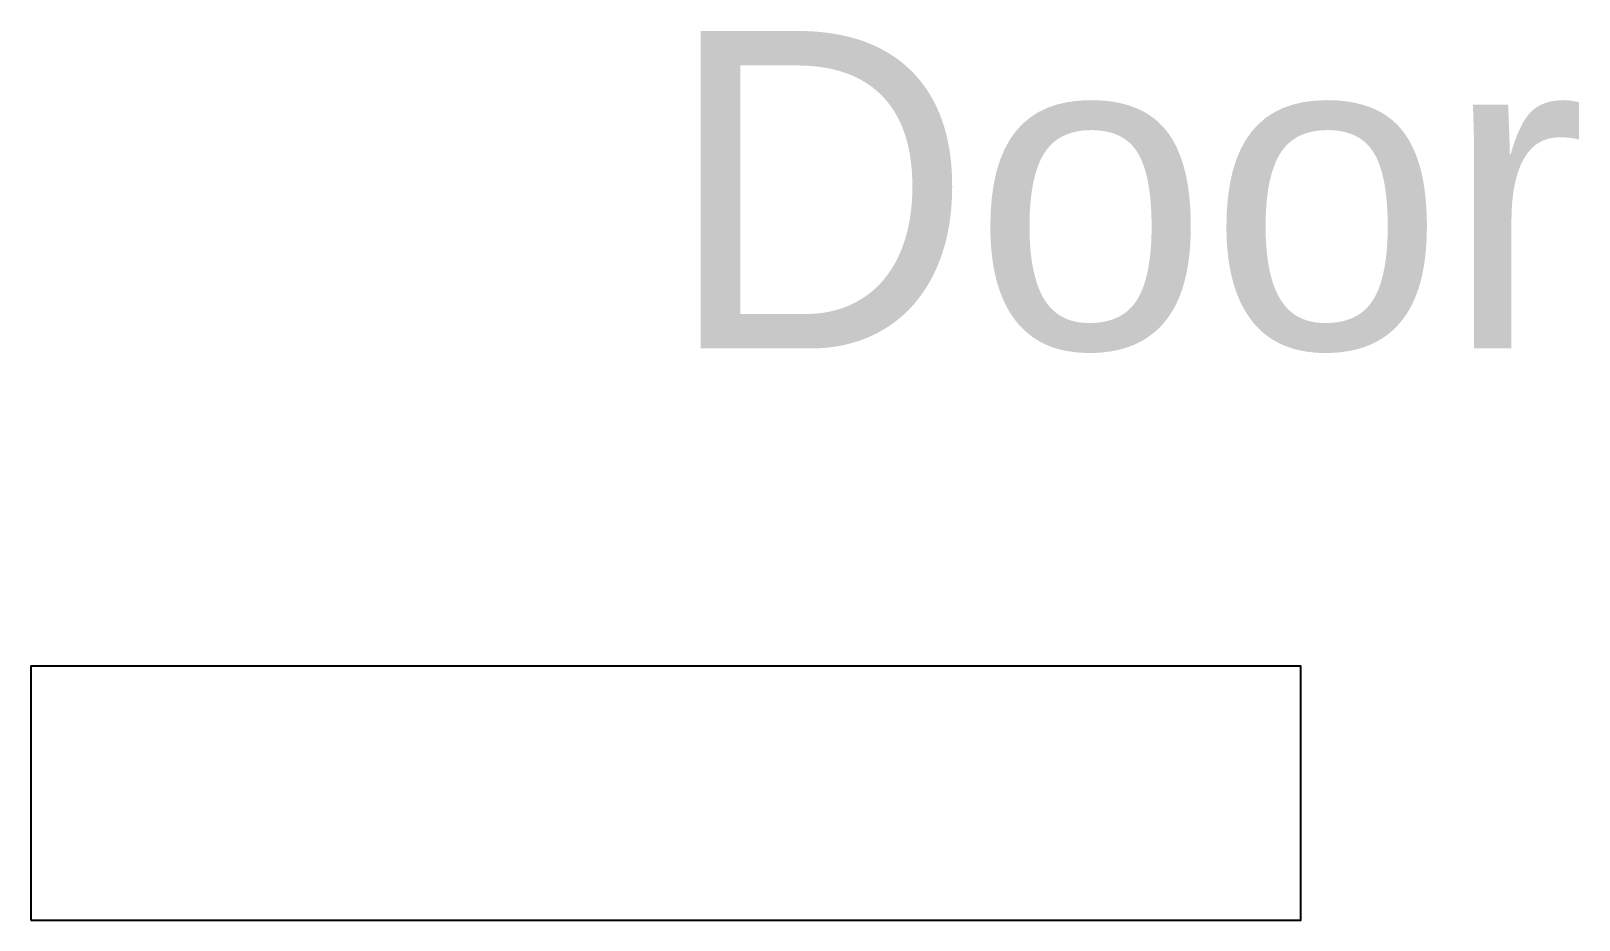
# Model space of a CAD drawing. Header units: metres. Extents: x 30 to 31.22, y 15 to 15.7.
import ezdxf

# ---------------------------------------------------------------- set-up
doc = ezdxf.new("R2010")
doc.units = ezdxf.units.M

msp = doc.modelspace()

# ---------------------------------------------------------------- linework, layer by layer
msp.add_lwpolyline([(30, 15), (31, 15), (31, 15.2), (30, 15.2), (30, 15)], close=True)

# ---------------------------------------------------------------- texts
msp.add_text('Door', height=0.25).set_placement((30.5, 15.45))

doc.saveas('drawing.dxf')
